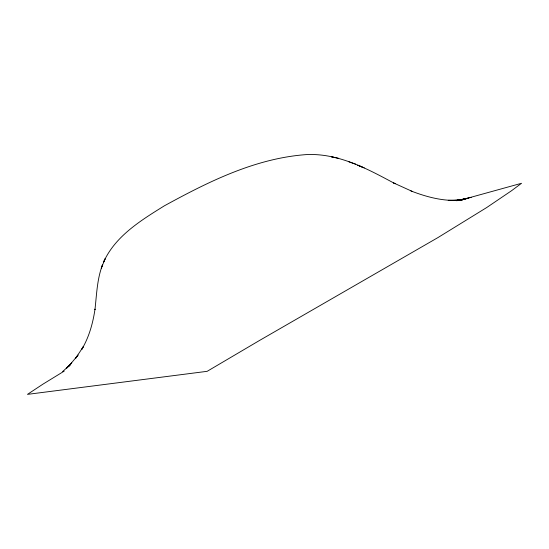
<?xml version="1.0" encoding="UTF-8"?>
<svg xmlns="http://www.w3.org/2000/svg" width="549" height="549" viewBox="0 0 549 549"><rect width="100%" height="100%" fill="white"/><g stroke="black" fill="none" stroke-linecap="round" stroke-linejoin="round"><path stroke-width="0.82" d="M62.641 371.556L70.217 364.762L66.23 368.523L71.713 362.889L68.392 366.636L78.061 355.038L75.604 358.312L83.318 346.652L81.739 349.425C89.082 337.12 92.925 323.183 95.018 309.108L94.956 309.636C96.672 294.655 97.049 279.201 102.464 264.954L101.318 268.125L105.113 258.771L103.589 262.106C115.249 236.084 141.038 220.307 164.329 205.841C208.311 181.746 255.168 158.366 305.965 154.626C338.308 152.869 367.542 168.934 395.095 183.716L393.592 182.947L412.134 191.361M64.212 371.11L43.09 384.06L27.45 394.374L207.158 371.323L259.313 340.586L437.889 237.614L486.661 207.57L511.599 190.688L521.55 183.277L460.762 200.09M471.22 197.359L456.089 200.687L467.515 198.333L457.001 200.605M456.912 200.673L463.96 199.266L456.075 200.639L468.688 198.299M456.898 200.673L463.871 199.287L457.31 200.577M459.211 200.207L464.68 199.349L456.452 200.467L462.443 199.815L448.224 200.323M454.764 200.399L461.428 200.083C444.086 201.716 426.944 197.118 410.899 190.922M338.603 158.318L331.596 156.897L335.082 157.611M348.958 161.831L355.731 164.158M364.303 167.925L357.68 165.167L362.155 167.04"/></g></svg>
